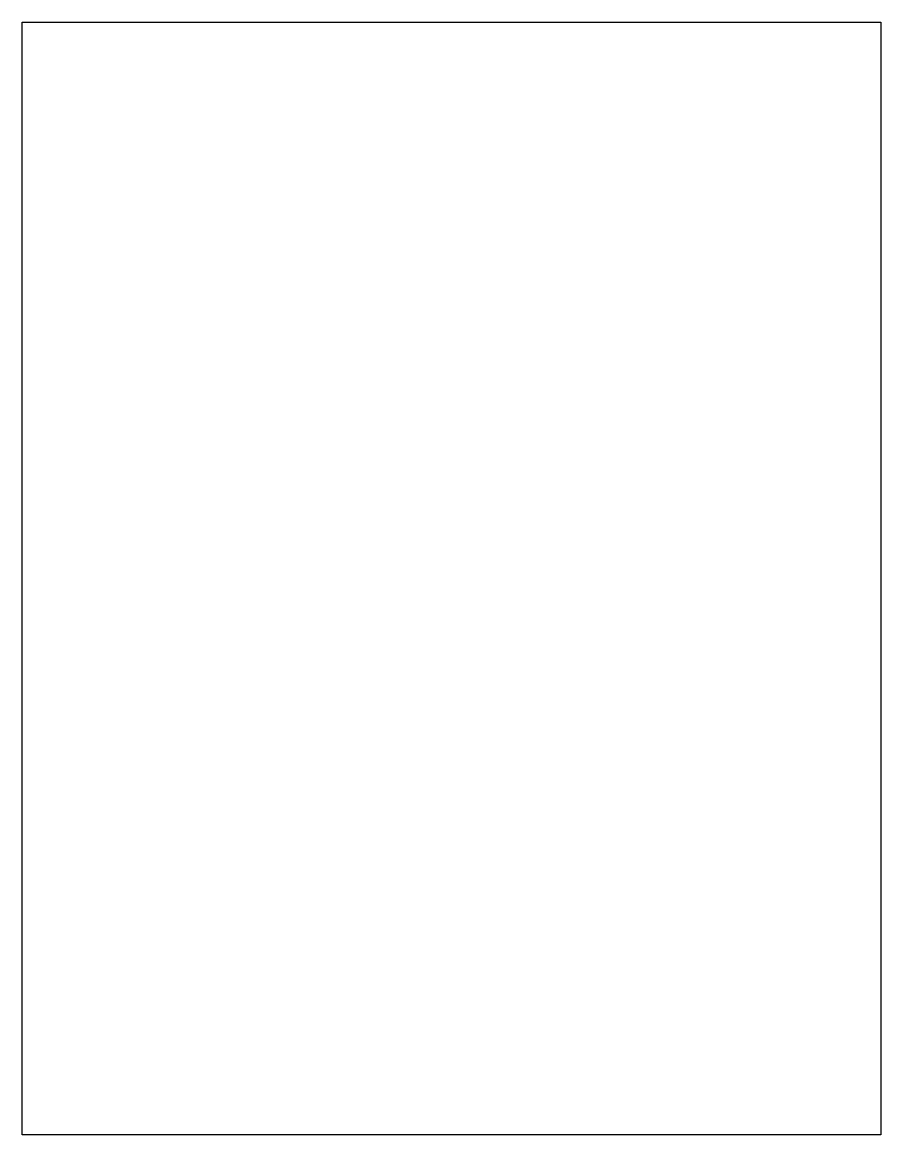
# Model space of a CAD drawing. Header units: millimetres. Extents: x 13250 to 17225, y 16500 to 21650.
import ezdxf

# ---------------------------------------------------------------- set-up
doc = ezdxf.new("R2010")
doc.units = ezdxf.units.MM
doc.header["$LTSCALE"] = 0.5
doc.layers.add('ARF6000E0_PINNAT', color=8, linetype='Continuous')

msp = doc.modelspace()

# ---------------------------------------------------------------- linework, layer by layer
at = {"layer": 'ARF6000E0_PINNAT'}
msp.add_lwpolyline([(13250, 21650), (17225, 21650), (17225, 16500), (13250, 16500)], close=True, dxfattribs=at)

doc.saveas('drawing.dxf')
